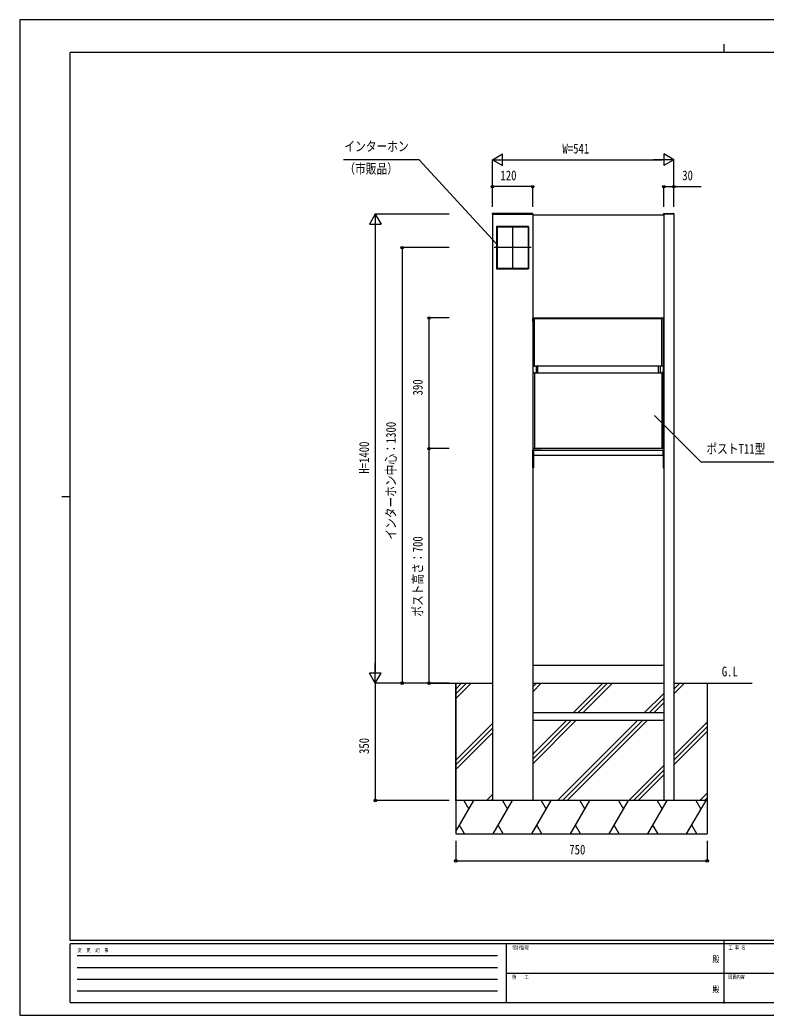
# Model space of a CAD drawing. Units: millimetres, scale not verified. Extents: x -2102 to 2102, y -1485 to 1485.
# Drawn here: x -2102 to 123, y -1485 to 1485 of the extents above; entities that cross this region are included whole.
import ezdxf
from ezdxf.enums import TextEntityAlignment as Align

# ---------------------------------------------------------------- set-up
doc = ezdxf.new("R2010")
doc.units = ezdxf.units.MM
doc.header["$LTSCALE"] = 8
doc.header["$PDMODE"] = 32
doc.header["$PDSIZE"] = 4
for name, color, linetype in [('0-1_USER1', 3, 'Continuous'), ('0-3_YKK_13', 4, 'Continuous'), ('0-4_YKK_A1', 4, 'Continuous'), ('0-5_YKK_D', 6, 'Continuous'), ('0-6_YKK_ZWAK', 7, 'Continuous')]:
    doc.layers.add(name, color=color, linetype=linetype)
doc.styles.add('ＭＳ ゴシック', font='')
doc.styles.get('ＭＳ ゴシック').set_extended_font_data('MS Gothic')

msp = doc.modelspace()

# ---------------------------------------------------------------- linework, layer by layer
at = {"layer": '0-3_YKK_13'}
for p, q in [((-692.492, 905.5), (-573.488, 905.5)), ((-573.553, 907.5), (-692.427, 907.5)), ((-573.488, 905.5), (-572.49, 905.5)), ((-572.49, 905.5), (-572.555, 906.561)), ((-182.49, 905.5), (-182.425, 906.561)), ((-181.492, 905.5), (-182.49, 905.5)), ((-152.488, 905.5), (-181.492, 905.5)), ((-181.427, 907.5), (-152.553, 907.5)), ((-572.99, 595.5), (-181.99, 595.5)), ((-572.49, 584.5), (-572.49, 594.5)), ((-571.49, 595.5), (-183.49, 595.5)), ((-571.49, 594.479), (-571.49, 592.5)), ((-568.49, 595.2), (-571.034, 594.977)), ((-568.49, 595.2), (-567.49, 594.7)), ((-567.49, 592.5), (-567.49, 594.7)), ((-567.49, 594), (-187.49, 594)), ((-186.49, 595.2), (-187.49, 594.7)), ((-187.49, 451.7), (-187.49, 594.7)), ((-186.49, 595.2), (-183.947, 594.977)), ((-183.49, 594.479), (-183.49, 592.5)), ((-182.49, 584.5), (-182.49, 594.5)), ((-572.49, 584.5), (-571.69, 584.5)), ((-571.69, 206.5), (-571.69, 584.5)), ((-571.49, 592.5), (-571.49, 453.9)), ((-567.49, 451.7), (-567.49, 592.5)), ((-183.49, 592.5), (-183.49, 453.9)), ((-182.49, 584.5), (-183.29, 584.5)), ((-183.29, 206.5), (-183.29, 584.5)), ((-571.49, 453.9), (-571.49, 451.921)), ((-567.49, 452.5), (-187.49, 452.5)), ((-562.19, 452.5), (-562.19, 431.5)), ((-557.19, 431.5), (-557.19, 452.5)), ((-197.79, 431.5), (-197.79, 452.5)), ((-192.79, 452.5), (-192.79, 431.5)), ((-186.49, 451.2), (-187.49, 451.7)), ((-183.947, 451.423), (-186.49, 451.2)), ((-183.49, 453.9), (-183.49, 451.921)), ((-571.49, 207.5), (-571.49, 431.98)), ((-571.034, 432.477), (-568.486, 432.7)), ((-568.486, 432.7), (-567.49, 432.287)), ((-567.49, 432.287), (-567.49, 206.5)), ((-567.49, 431.5), (-187.49, 431.5)), ((-186.494, 432.7), (-187.49, 432.287)), ((-187.49, 432.287), (-187.49, 206.5)), ((-183.947, 432.477), (-186.494, 432.7)), ((-183.49, 431.481), (-183.49, 431.979)), ((-183.49, 207.5), (-183.49, 431.5)), ((-572.99, 200.5), (-570.99, 200.5)), ((-572.99, 200.5), (-181.99, 200.5)), ((-183.99, 200), (-570.99, 200)), ((-570.99, 185), (-570.99, 200)), ((-183.99, 185), (-570.99, 185)), ((-570.89, 206.3), (-546.49, 206.3)), ((-184.09, 206.3), (-570.89, 206.3)), ((-570.69, 205.5), (-546.49, 205.5)), ((-570.49, 206.5), (-184.49, 206.5)), ((-546.49, 205.5), (-546.49, 206.3)), ((-184.09, 206.3), (-208.49, 206.3)), ((-208.49, 205.5), (-208.49, 206.3)), ((-184.29, 205.5), (-208.49, 205.5)), ((-181.99, 200.5), (-183.99, 200.5)), ((-183.99, 185), (-183.99, 200))]:
    msp.add_line(p, q, dxfattribs=at)
for points in [[(-693.425, 906.561), (-693.49, 905.5), (-692.492, 905.5)], [(-151.555, 906.561), (-151.49, 905.5), (-152.488, 905.5)], [(-571.034, 451.423), (-568.49, 451.2), (-567.49, 451.7)]]:
    msp.add_lwpolyline(points, dxfattribs=at)
for points in [[(-572.99, 148.5), (-572.99, 200.5), (-570.99, 200.5), (-570.99, 148.5)], [(-181.99, 148.5), (-181.99, 200.5), (-183.99, 200.5), (-183.99, 148.5)]]:
    msp.add_lwpolyline(points, close=True, dxfattribs=at)
for centre, radius, start, end in [((-692.427, 906.5), 1, 90, 176.5), ((-573.553, 906.5), 1, 3.5, 90), ((-181.427, 906.5), 1, 90, 176.5), ((-152.553, 906.5), 1, 3.5, 90), ((-571.49, 594.5), 1, 90, 180), ((-570.99, 594.479), 0.5, 95, 180), ((-183.99, 594.479), 0.5, 0, 85), ((-183.49, 594.5), 1, 0, 90), ((-570.99, 451.921), 0.5, 180, 265), ((-183.99, 451.921), 0.5, 275, 0), ((-570.99, 431.979), 0.5, 95, 180), ((-183.99, 431.979), 0.5, 0, 85), ((-570.69, 206.5), 1, 180, 270), ((-570.49, 207.5), 1, 180, 270), ((-184.49, 207.5), 1, 270, 0), ((-184.29, 206.5), 1, 270, 0)]:
    msp.add_arc(centre, radius, start, end, dxfattribs=at)
at = {"layer": '0-4_YKK_A1'}
for p, q in [((-572.99, 905.5), (-692.99, 905.5)), ((-692.99, 905.5), (-692.99, -494.5)), ((-572.99, 905.5), (-572.99, -494.5)), ((-572.99, 903.5), (-181.99, 903.5)), ((-151.99, 905.5), (-181.99, 905.5)), ((-181.99, 905.5), (-181.99, -494.5)), ((-151.99, 905.5), (-151.99, -494.5)), ((-680.24, 868.2), (-585.74, 868.2)), ((-680.19, 867), (-680.19, 744)), ((-632.99, 869.5), (-632.99, 741.5)), ((-585.79, 867), (-585.79, 744)), ((-577.79, 805.5), (-688.19, 805.5)), ((-680.24, 742.8), (-585.74, 742.8)), ((-572.99, -440.5), (-181.99, -440.5)), ((-878.74, -494.5), (-692.99, -494.5)), ((-802.49, -494.5), (-802.49, -944.5)), ((-802.49, -512.003), (-784.987, -494.5)), ((-802.49, -526.145), (-770.845, -494.5)), ((-802.49, -540.287), (-756.703, -494.5)), ((-692.99, -494.5), (-692.99, -844.5)), ((-572.99, -505.775), (-561.715, -494.5)), ((-572.99, -519.917), (-547.573, -494.5)), ((-572.989, -494.5), (-572.989, -844.5)), ((-572.989, -494.5), (-181.991, -494.5)), ((-452.225, -583), (-363.725, -494.5)), ((-438.083, -583), (-349.583, -494.5)), ((-423.941, -583), (-335.441, -494.5)), ((-181.991, -494.5), (-181.991, -844.5)), ((-151.99, -494.5), (-151.99, -844.5)), ((-151.99, -497.899), (-148.591, -494.5)), ((-151.99, -512.041), (-134.449, -494.5)), ((-151.99, -526.183), (-120.307, -494.5)), ((-151.99, -494.5), (81.886, -494.5)), ((-240.093, -583), (-181.992, -524.899)), ((-225.951, -583), (-181.992, -539.041)), ((-211.809, -583), (-181.992, -553.183)), ((-181.99, -583), (-572.99, -583)), ((-802.49, -724.135), (-692.99, -614.635)), ((-181.99, -606), (-572.99, -606)), ((-572.989, -706.766), (-472.223, -606)), ((-572.989, -720.908), (-458.081, -606)), ((-572.989, -735.05), (-443.939, -606)), ((-498.591, -844.5), (-260.091, -606)), ((-484.449, -844.5), (-245.949, -606)), ((-470.307, -844.5), (-231.807, -606)), ((-151.99, -710.031), (-52.49, -610.531)), ((-802.49, -738.277), (-692.99, -628.777)), ((-802.49, -752.419), (-692.99, -642.919)), ((-151.99, -724.173), (-52.49, -624.673)), ((-151.99, -738.315), (-52.49, -638.815)), ((-286.459, -844.5), (-181.991, -740.032)), ((-272.317, -844.5), (-181.991, -754.174)), ((-258.175, -844.5), (-181.991, -768.316)), ((-710.723, -844.5), (-692.99, -826.767)), ((-74.327, -844.5), (-52.49, -822.663)), ((-802.49, -937.414), (-748.846, -844.5)), ((-778.846, -844.5), (-763.846, -870.481)), ((-52.49, -844.5), (-702.49, -844.5)), ((-696.581, -844.5), (-692.99, -840.909)), ((-691.111, -944.5), (-633.376, -844.5)), ((-663.376, -844.5), (-648.376, -870.481)), ((-575.641, -944.5), (-517.906, -844.5)), ((-547.906, -844.5), (-532.906, -870.481)), ((-460.171, -944.5), (-402.436, -844.5)), ((-432.436, -844.5), (-417.436, -870.481)), ((-344.701, -944.5), (-286.966, -844.5)), ((-316.966, -844.5), (-301.966, -870.481)), ((-229.231, -944.5), (-171.496, -844.5)), ((-201.496, -844.5), (-186.496, -870.481)), ((-113.761, -944.5), (-56.026, -844.5)), ((-86.026, -844.5), (-71.026, -870.481)), ((-60.185, -844.5), (-52.49, -836.805)), ((-52.49, -844.5), (-52.49, -944.5)), ((-776.581, -944.5), (-791.581, -918.519)), ((-661.111, -944.5), (-676.111, -918.519)), ((-545.641, -944.5), (-560.641, -918.519)), ((-430.171, -944.5), (-445.171, -918.519)), ((-314.701, -944.5), (-329.701, -918.519)), ((-199.231, -944.5), (-214.231, -918.519)), ((-83.761, -944.5), (-98.761, -918.519)), ((-802.49, -944.5), (-52.49, -944.5))]:
    msp.add_line(p, q, dxfattribs=at)
for points in [[(-680.493, 867), (-678.99, 867), (-678.99, 744), (-680.493, 744)], [(-680.24, 868.502), (-680.24, 867), (-585.74, 867), (-585.74, 868.502)], [(-585.487, 867), (-586.99, 867), (-586.99, 744), (-585.487, 744)], [(-680.24, 742.497), (-680.24, 744), (-585.74, 744), (-585.74, 742.497)], [(-52.49, -494.5), (-52.49, -844.5), (-802.49, -844.5), (-802.49, -494.5)]]:
    msp.add_lwpolyline(points, dxfattribs=at)
msp.add_lwpolyline([(-680.49, 742.5), (-585.49, 742.5), (-585.49, 868.5), (-680.49, 868.5)], close=True, dxfattribs=at)
at = {"layer": '0-5_YKK_D'}
for p, q in [((-692.991, 1067.5), (-662.68, 1085)), ((-662.68, 1050), (-662.68, 1085)), ((-151.989, 1067.5), (-182.3, 1085)), ((-182.3, 1085), (-182.3, 1050)), ((-692.991, 927.5), (-692.991, 1068.5)), ((-692.991, 1067.5), (-662.68, 1050)), ((-692.991, 1067.5), (-632.369, 1067.5)), ((-657.991, 1067.5), (-186.989, 1067.5)), ((-151.989, 1067.5), (-212.611, 1067.5)), ((-151.989, 1067.5), (-182.3, 1050)), ((-151.989, 927.5), (-151.989, 1068.5)), ((-692.991, 927.5), (-692.991, 988.5)), ((-572.989, 987.5), (-692.991, 987.5)), ((-572.989, 927.5), (-572.989, 988.5)), ((-181.991, 927.5), (-181.991, 988.5)), ((-151.989, 927.5), (-151.989, 988.5)), ((-1042.49, 905.5), (-1059.99, 875.189)), ((-822.49, 905.5), (-1043.49, 905.5)), ((-1042.49, 905.5), (-1024.99, 875.189)), ((-1042.49, 905.5), (-1042.49, 844.878)), ((-1059.99, 875.189), (-1024.99, 875.189)), ((-1042.49, 870.5), (-1042.49, -459.5)), ((-822.49, 805.5), (-963.49, 805.5)), ((-962.49, 805.5), (-962.49, -494.5)), ((-822.49, 595.5), (-883.49, 595.5)), ((-882.49, 595.5), (-882.49, 205.5)), ((-822.49, 205.5), (-883.49, 205.5)), ((-822.49, 205.5), (-883.49, 205.5)), ((-882.49, 205.5), (-882.49, -494.5)), ((-1042.49, -494.5), (-1042.49, -433.878)), ((-1042.49, -494.5), (-1059.99, -464.189)), ((-1024.99, -464.189), (-1059.99, -464.189)), ((-1042.49, -494.5), (-1024.99, -464.189)), ((-822.49, -494.5), (-1043.49, -494.5)), ((-822.49, -494.5), (-1043.49, -494.5)), ((-1042.49, -494.5), (-1042.49, -844.5)), ((-822.49, -494.5), (-963.49, -494.5)), ((-822.49, -494.5), (-883.49, -494.5)), ((-822.49, -844.5), (-1043.49, -844.5)), ((-802.49, -964.5), (-802.49, -1025.5)), ((-52.49, -964.5), (-52.49, -1025.5)), ((-802.49, -1024.5), (-52.49, -1024.5))]:
    msp.add_line(p, q, dxfattribs=at)
for points in [[(-681.47, 817.607), (-911.697, 1067.5), (-1137.067, 1067.5)], [(-181.991, 987.5), (-151.989, 987.5), (-70.056, 987.5)], [(-209.985, 304.249), (-71.747, 166.011), (202.398, 166.011)]]:
    msp.add_lwpolyline(points, dxfattribs=at)
for centre in [(-692.991, 987.5), (-572.989, 987.5), (-181.991, 987.5), (-151.989, 987.5), (-962.49, 805.5), (-882.49, 595.5), (-882.49, 205.5), (-882.49, 205.5), (-962.49, -494.5), (-882.49, -494.5), (-1042.49, -844.5), (-802.49, -1024.5), (-52.49, -1024.5)]:
    msp.add_circle(centre, 3.75, dxfattribs=at)
at = {"layer": '0-6_YKK_ZWAK'}
for p, q in [((-2.49, 1412.5), (-2.49, 1387.5)), ((1947.51, 1387.5), (-1952.49, 1387.5)), ((-1952.49, -1262.5), (-1952.49, 1387.5)), ((-1977.49, 62.5), (-1952.49, 62.5)), ((1947.51, -1262.5), (-1952.49, -1262.5)), ((-652.49, -1272.5), (-1952.49, -1272.5)), ((-1952.49, -1447.5), (-1952.49, -1272.5)), ((-652.49, -1272.5), (-652.49, -1447.5)), ((-2.49, -1272.5), (-652.49, -1272.5)), ((-2.49, -1262.5), (-2.49, -1447.5)), ((647.51, -1272.5), (-2.49, -1272.5)), ((-1931.24, -1307.5), (-677.49, -1307.5)), ((-1931.24, -1342.5), (-677.49, -1342.5)), ((-648.74, -1360), (-2.49, -1360)), ((-2.49, -1360), (647.51, -1360)), ((-1931.24, -1377.5), (-677.49, -1377.5)), ((-1931.24, -1412.5), (-677.49, -1412.5)), ((-1952.49, -1447.5), (-652.49, -1447.5)), ((-652.49, -1447.5), (-2.49, -1447.5)), ((-2.49, -1447.5), (647.51, -1447.5))]:
    msp.add_line(p, q, dxfattribs=at)
msp.add_lwpolyline([(-2102.5, -1485), (2102.5, -1485), (2102.5, 1485), (-2102.5, 1485)], close=True, dxfattribs=at)
msp.add_point((-2.49, -1447.5), dxfattribs=at)

# ---------------------------------------------------------------- texts
at = {"layer": '0-1_USER1', "style": 'ＭＳ ゴシック', "width": 0.8}
msp.add_text('G.L', height=29.33, dxfattribs=at).set_placement((-8.975, -483.002), align=Align.BOTTOM_LEFT)
at = {"layer": '0-5_YKK_D', "style": 'ＭＳ ゴシック', "width": 0.8}
for s, p in [('インターホン', (-1134.885, 1084.299)), ('W=541', (-484.357, 1077.5)), ('（市販品）', (-1134.885, 1017.632)), ('120', (-669.257, 997.5)), ('30', (-126.989, 997.5)), ('ポストT11型', (-55.046, 181.504)), ('750', (-463.757, -1014.5))]:
    msp.add_text(s, height=29.33, dxfattribs=at).set_placement(p, align=Align.BOTTOM_LEFT)
for s, p in [('390', (-892.49, 364.233)), ('インターホン中心：1300', (-972.49, -66.367)), ('H=1400', (-1052.49, 130.833)), ('ポスト高さ：700', (-892.49, -295.967)), ('350', (-1052.49, -705.767))]:
    msp.add_text(s, height=29.33, rotation=90, dxfattribs=at).set_placement(p, align=Align.BOTTOM_LEFT)
at = {"layer": '0-6_YKK_ZWAK', "style": 'ＭＳ ゴシック', "width": 0.8}
for s, height, p in [('設計監理', 11, (-634.157, -1292.5)), ('工 事 名', 11, (10.635, -1292.5)), ('変  更  記  事', 11, (-1930.655, -1300)), ('殿', 18.33, (-36.833, -1332.917)), ('施\u3000\u3000工', 11, (-634.157, -1380)), ('図面内容', 11, (10.635, -1380)), ('殿', 18.33, (-36.833, -1422.917))]:
    msp.add_text(s, height=height, dxfattribs=at).set_placement(p, align=Align.BOTTOM_LEFT)

doc.saveas('drawing.dxf')
